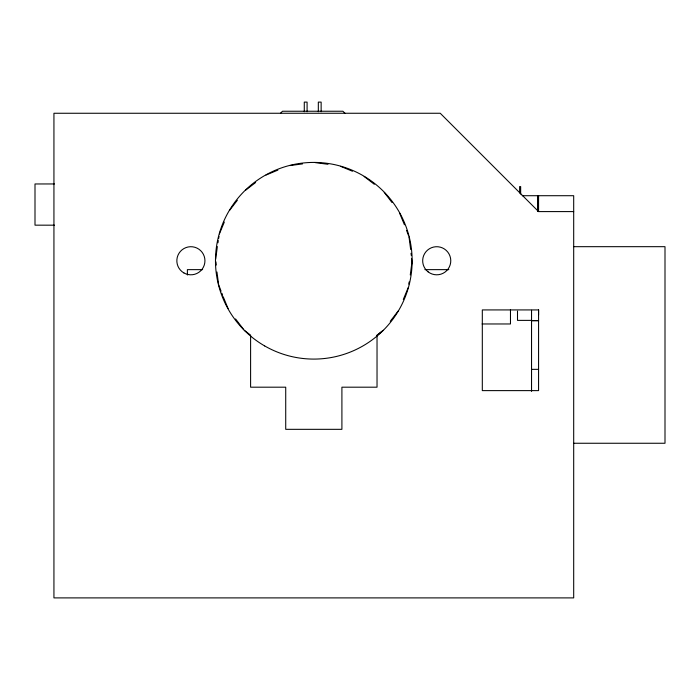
<?xml version="1.0" encoding="UTF-8"?>
<svg xmlns="http://www.w3.org/2000/svg" width="700" height="700" viewBox="0 0 700 700"><rect width="100%" height="100%" fill="white"/><g stroke="black" fill="none" stroke-linecap="round" stroke-linejoin="round"><path stroke-width="1.05" d="M538.571 315L538.571 309.601M573.694 211.593L538.571 211.593L538.571 195.711M217.35 246.566L215.679 259.271M217.963 242.795L218.312 240.651M218.662 238.516L219.004 236.373M219.406 233.922L224.306 222.084M408.223 287.595L403.314 299.434M410.279 274.951L411.95 262.255M408.791 284.095L409.132 281.96M229.565 210.403L237.361 200.244M398.064 311.115L390.259 321.283M245.473 190.312L255.631 182.516M382.156 331.196L377.029 335.37M280.481 113.26L282.511 111.239L342.912 111.239L344.934 113.26M383.346 330.286L377.029 335.134L377.029 387.188L341.906 387.188L341.906 429.328L285.723 429.328L285.723 387.188L250.6 387.188L250.6 335.134L244.282 330.286M266.035 175.026L277.865 170.126M289.852 165.576L302.54 163.905M315.297 162.619L327.994 164.29M54.46 183.951L35 183.969L35 225.164L54.46 225.181M522.218 195.711L573.694 195.711L573.694 597.896L53.935 597.896L53.935 113.26L440.239 113.26L538.571 211.593M573.86 246.68L665 246.68L665 443.257L573.86 443.257M202.641 269.64L187.39 269.64L187.39 275.012M424.874 269.64L448.84 269.64M531.545 320.381L517.501 320.381L517.501 311.124M531.545 320.582L538.571 320.582M531.545 320.705L538.571 320.705M482.099 323.969L510.475 323.969L510.475 309.531M531.545 369.355L538.571 369.355M340.646 166.346L352.476 171.246M364.166 176.514L374.325 184.301M384.256 192.412L392.053 202.571M243.373 329.096L235.568 318.929M399.543 212.975L404.434 224.779M228.086 308.543L223.178 296.695M406.543 230.344L408.459 235.392M408.993 236.801L410.664 249.489M218.636 284.725L216.965 272.011M218.794 285.145L221.086 291.191M221.856 293.204L222.617 295.225M411.04 253.26L411.259 255.412M411.582 258.632L412.002 262.771M215.933 261.835L216.265 265.055M537.521 195.711L537.521 211.514M531.545 310.266L531.545 391.37M520.66 194.066L520.66 186.585L519.61 186.585L519.61 192.999M321.142 111.72L321.142 102.104L318.325 102.104L318.325 111.72M307.09 111.72L307.09 102.104L304.281 102.104L304.281 111.72M538.571 309.925L482.309 309.925L482.309 390.618L538.571 390.618L538.571 309.925M264.644 345.914A98.332 98.332 0 0 0 412.142 260.759A98.332 98.332 0 0 0 264.644 175.595A98.332 98.332 0 0 0 264.644 345.914M428.102 271.845A14.044 14.044 0 0 0 450.642 262.684A14.044 14.044 0 0 0 431.445 247.739A14.044 14.044 0 0 0 428.102 271.845M183.873 272.921A14.044 14.044 0 0 0 204.942 260.759A14.044 14.044 0 0 0 183.873 248.588A14.044 14.044 0 0 0 183.873 272.921"/></g></svg>
